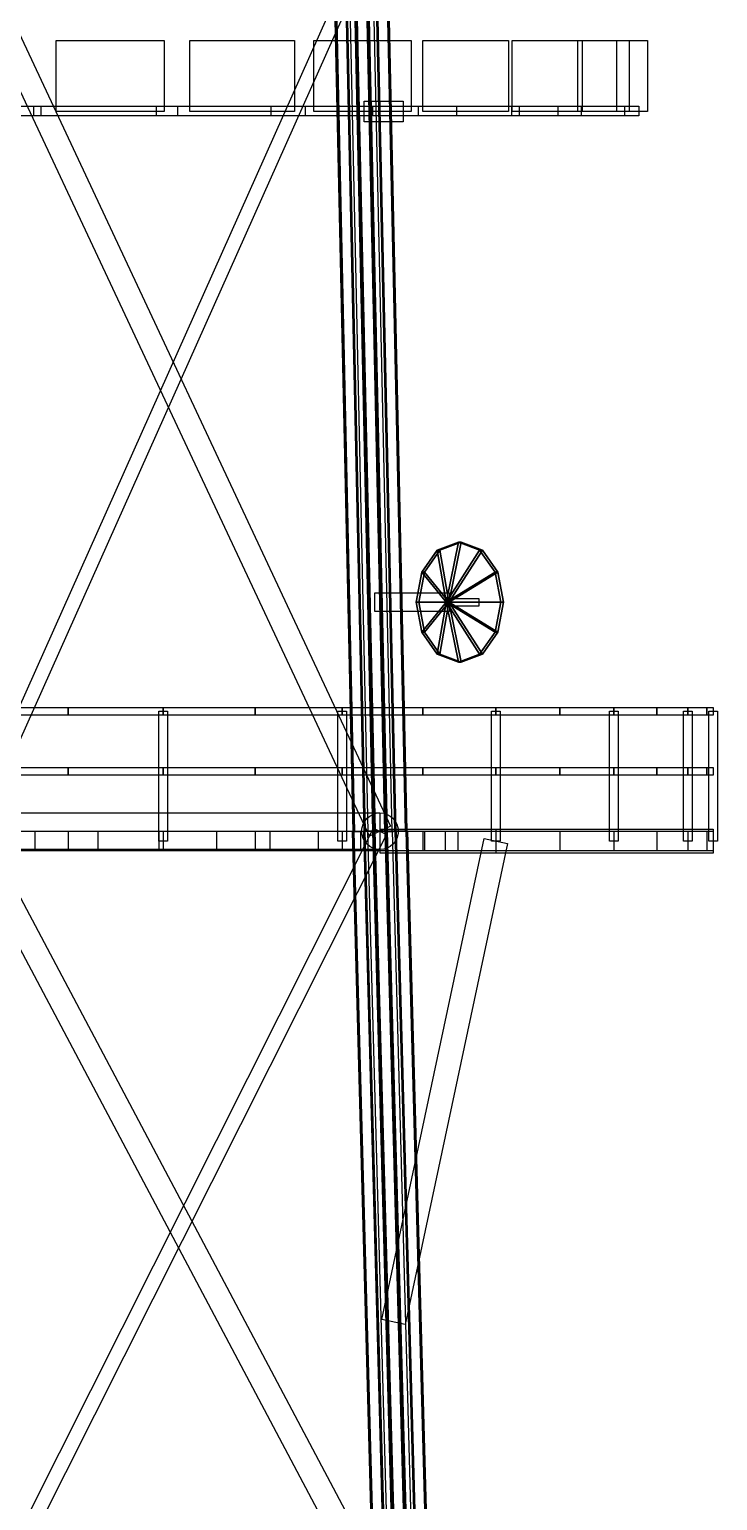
# Model space of a CAD drawing. Header units: millimetres. Extents: x -84906 to 117550, y -3000 to 338000.
# Drawn here: x 534 to 6840, y 224863 to 238352 of the extents above; entities that cross this region are included whole.
import ezdxf

# ---------------------------------------------------------------- set-up
doc = ezdxf.new("R2010")
doc.units = ezdxf.units.MM
for name, color, linetype, lineweight in [('D-STR-ANTN', 7, 'Continuous', 25), ('D-STR-DECK', 7, 'Continuous', 25), ('D-STR-STRC', 7, 'Continuous', 25)]:
    doc.layers.add(name, color=color, linetype=linetype, lineweight=lineweight)

msp = doc.modelspace()

# ---------------------------------------------------------------- linework, layer by layer
at = {"layer": 'D-STR-ANTN'}
for points in [[(779.5, 237600), (779.5, 238250), (1767.1, 238250), (1767.1, 237600)], [(779.5, 237600), (779.5, 238250), (1767.1, 238250), (1767.1, 237600)], [(2003.6, 237600), (2003.6, 238250), (2964.1, 238250), (2964.1, 237600)], [(2003.6, 237600), (2003.6, 238250), (2964.1, 238250), (2964.1, 237600)], [(3140.1, 237600), (3140.1, 238250), (4031.5, 238250), (4031.5, 237600)], [(3140.1, 237600), (3140.1, 238250), (4031.5, 238250), (4031.5, 237600)], [(4139.3, 237600), (4139.3, 238250), (4922.7, 238250), (4922.7, 237600)], [(4139.3, 237600), (4139.3, 238250), (4922.7, 238250), (4922.7, 237600)], [(4957.7, 237600), (4957.7, 238250), (5598.8, 238250), (5598.8, 237600)], [(4957.7, 237600), (4957.7, 238250), (5598.8, 238250), (5598.8, 237600)], [(5559.3, 237600), (5559.3, 238250), (6030.2, 238250), (6030.2, 237600)], [(5559.3, 237600), (5559.3, 238250), (6030.2, 238250), (6030.2, 237600)], [(5918, 237600), (5918, 238250), (6198, 238250), (6198, 237600)], [(5918, 237600), (5918, 238250), (6198, 238250), (6198, 237600)], [(3601.6, 237695), (3959.8, 237695), (3959.8, 237505), (3601.6, 237505)], [(3601.6, 237695), (3959.8, 237695), (3959.8, 237505), (3601.6, 237505)], [(-639.7, 237560), (-639.7, 237650), (639.7, 237650), (639.7, 237560)], [(-639.7, 237560), (-639.7, 237650), (639.7, 237650), (639.7, 237560)], [(574.9, 237560), (574.9, 237650), (1891.2, 237650), (1891.2, 237560)], [(574.9, 237560), (574.9, 237650), (1891.2, 237650), (1891.2, 237560)], [(1699.6, 237560), (1699.6, 237650), (3060, 237650), (3060, 237560)], [(1699.6, 237560), (1699.6, 237650), (3060, 237650), (3060, 237560)], [(2750, 237560), (2750, 237650), (4095.1, 237650), (4095.1, 237560)], [(2750, 237560), (2750, 237650), (4095.1, 237650), (4095.1, 237560)], [(3680.2, 237560), (3680.2, 237650), (4951.2, 237650), (4951.2, 237560)], [(3680.2, 237560), (3680.2, 237650), (4951.2, 237650), (4951.2, 237560)], [(4449.6, 237560), (4449.6, 237650), (5590.9, 237650), (5590.9, 237560)], [(4449.6, 237560), (4449.6, 237650), (5590.9, 237650), (5590.9, 237560)], [(5024.5, 237560), (5024.5, 237650), (5986.3, 237650), (5986.3, 237560)], [(5024.5, 237560), (5024.5, 237650), (5986.3, 237650), (5986.3, 237560)], [(5379.8, 237560), (5379.8, 237650), (6120, 237650), (6120, 237560)], [(5379.8, 237560), (5379.8, 237650), (6120, 237650), (6120, 237560)]]:
    msp.add_lwpolyline(points, close=True, dxfattribs=at)
at = {"layer": 'D-STR-DECK'}
for points in [[(4350.7, 233121.7), (4270.9, 233576.3), (4465.4, 233650), (4359.5, 233125)], [(4270.9, 233576.3), (4465.4, 233650), (4490.1, 233650), (4295.7, 233576.3)], [(4359.5, 233125), (4465.4, 233650), (4270.9, 233576.3), (4350.7, 233121.7)], [(4465.4, 233650), (4270.9, 233576.3), (4295.7, 233576.3), (4490.1, 233650)], [(4375.4, 233121.7), (4295.7, 233576.3), (4490.1, 233650), (4384.3, 233125)], [(4384.3, 233125), (4490.1, 233650), (4295.7, 233576.3), (4375.4, 233121.7)], [(4465.4, 233650), (4359.5, 233125), (4384.3, 233125), (4490.1, 233650)], [(4359.5, 233125), (4465.4, 233650), (4659.8, 233576.3), (4368.4, 233121.7)], [(4359.5, 233125), (4465.4, 233650), (4490.1, 233650), (4384.3, 233125)], [(4368.4, 233121.7), (4659.8, 233576.3), (4465.4, 233650), (4359.5, 233125)], [(4465.4, 233650), (4359.5, 233125), (4384.3, 233125), (4490.1, 233650)], [(4359.5, 233125), (4465.4, 233650), (4490.1, 233650), (4384.3, 233125)], [(4384.3, 233125), (4490.1, 233650), (4684.6, 233576.3), (4393.1, 233121.7)], [(4393.1, 233121.7), (4684.6, 233576.3), (4490.1, 233650), (4384.3, 233125)], [(4465.4, 233650), (4659.8, 233576.3), (4684.6, 233576.3), (4490.1, 233650)], [(4659.8, 233576.3), (4465.4, 233650), (4490.1, 233650), (4684.6, 233576.3)], [(4344.2, 233112.5), (4128.6, 233375), (4270.9, 233576.3), (4350.7, 233121.7)], [(4128.6, 233375), (4270.9, 233576.3), (4295.7, 233576.3), (4153.3, 233375)], [(4350.7, 233121.7), (4270.9, 233576.3), (4128.6, 233375), (4344.2, 233112.5)], [(4270.9, 233576.3), (4128.6, 233375), (4153.3, 233375), (4295.7, 233576.3)], [(4369, 233112.5), (4153.3, 233375), (4295.7, 233576.3), (4375.4, 233121.7)], [(4375.4, 233121.7), (4295.7, 233576.3), (4153.3, 233375), (4369, 233112.5)], [(4270.9, 233576.3), (4350.7, 233121.7), (4375.4, 233121.7), (4295.7, 233576.3)], [(4350.7, 233121.7), (4270.9, 233576.3), (4295.7, 233576.3), (4375.4, 233121.7)], [(4270.9, 233576.3), (4350.7, 233121.7), (4375.4, 233121.7), (4295.7, 233576.3)], [(4350.7, 233121.7), (4270.9, 233576.3), (4295.7, 233576.3), (4375.4, 233121.7)], [(4659.8, 233576.3), (4368.4, 233121.7), (4393.1, 233121.7), (4684.6, 233576.3)], [(4368.4, 233121.7), (4659.8, 233576.3), (4802.2, 233375), (4374.8, 233112.5)], [(4368.4, 233121.7), (4659.8, 233576.3), (4684.6, 233576.3), (4393.1, 233121.7)], [(4374.8, 233112.5), (4802.2, 233375), (4659.8, 233576.3), (4368.4, 233121.7)], [(4659.8, 233576.3), (4368.4, 233121.7), (4393.1, 233121.7), (4684.6, 233576.3)], [(4368.4, 233121.7), (4659.8, 233576.3), (4684.6, 233576.3), (4393.1, 233121.7)], [(4393.1, 233121.7), (4684.6, 233576.3), (4826.9, 233375), (4399.6, 233112.5)], [(4399.6, 233112.5), (4826.9, 233375), (4684.6, 233576.3), (4393.1, 233121.7)], [(4659.8, 233576.3), (4802.2, 233375), (4826.9, 233375), (4684.6, 233576.3)], [(4802.2, 233375), (4659.8, 233576.3), (4684.6, 233576.3), (4826.9, 233375)], [(4341.9, 233100), (4076.5, 233100), (4128.6, 233375), (4344.2, 233112.5)], [(4076.5, 233100), (4128.6, 233375), (4153.3, 233375), (4101.2, 233100)], [(4344.2, 233112.5), (4128.6, 233375), (4076.5, 233100), (4341.9, 233100)], [(4128.6, 233375), (4076.5, 233100), (4101.2, 233100), (4153.3, 233375)], [(4366.6, 233100), (4101.2, 233100), (4153.3, 233375), (4369, 233112.5)], [(4369, 233112.5), (4153.3, 233375), (4101.2, 233100), (4366.6, 233100)], [(4128.6, 233375), (4344.2, 233112.5), (4369, 233112.5), (4153.3, 233375)], [(4344.2, 233112.5), (4128.6, 233375), (4153.3, 233375), (4369, 233112.5)], [(4128.6, 233375), (4344.2, 233112.5), (4369, 233112.5), (4153.3, 233375)], [(4344.2, 233112.5), (4128.6, 233375), (4153.3, 233375), (4369, 233112.5)], [(4802.2, 233375), (4374.8, 233112.5), (4399.6, 233112.5), (4826.9, 233375)], [(4374.8, 233112.5), (4802.2, 233375), (4854.3, 233100), (4377.2, 233100)], [(4374.8, 233112.5), (4802.2, 233375), (4826.9, 233375), (4399.6, 233112.5)], [(4377.2, 233100), (4854.3, 233100), (4802.2, 233375), (4374.8, 233112.5)], [(4802.2, 233375), (4374.8, 233112.5), (4399.6, 233112.5), (4826.9, 233375)], [(4374.8, 233112.5), (4802.2, 233375), (4826.9, 233375), (4399.6, 233112.5)], [(4399.6, 233112.5), (4826.9, 233375), (4879, 233100), (4402, 233100)], [(4402, 233100), (4879, 233100), (4826.9, 233375), (4399.6, 233112.5)], [(4802.2, 233375), (4854.3, 233100), (4879, 233100), (4826.9, 233375)], [(4854.3, 233100), (4802.2, 233375), (4826.9, 233375), (4879, 233100)], [(3700.4, 233185), (4384.1, 233185), (4384.1, 233015), (3700.4, 233015)], [(3700.4, 233185), (4384.1, 233185), (4384.1, 233015), (3700.4, 233015)], [(4341.9, 233100), (4076.5, 233100), (4101.2, 233100), (4366.6, 233100)], [(4344.2, 233087.5), (4128.6, 232825), (4076.5, 233100), (4341.9, 233100)], [(4128.6, 232825), (4076.5, 233100), (4101.2, 233100), (4153.3, 232825)], [(4076.5, 233100), (4341.9, 233100), (4366.6, 233100), (4101.2, 233100)], [(4076.5, 233100), (4341.9, 233100), (4366.6, 233100), (4101.2, 233100)], [(4341.9, 233100), (4076.5, 233100), (4128.6, 232825), (4344.2, 233087.5)], [(4341.9, 233100), (4076.5, 233100), (4101.2, 233100), (4366.6, 233100)], [(4076.5, 233100), (4128.6, 232825), (4153.3, 232825), (4101.2, 233100)], [(4369, 233087.5), (4153.3, 232825), (4101.2, 233100), (4366.6, 233100)], [(4366.6, 233100), (4101.2, 233100), (4153.3, 232825), (4369, 233087.5)], [(4344.2, 233112.5), (4341.9, 233100), (4366.6, 233100), (4369, 233112.5)], [(4341.9, 233100), (4344.2, 233112.5), (4369, 233112.5), (4366.6, 233100)], [(4341.9, 233100), (4344.2, 233087.5), (4369, 233087.5), (4366.6, 233100)], [(4344.2, 233087.5), (4341.9, 233100), (4366.6, 233100), (4369, 233087.5)], [(4350.7, 233121.7), (4344.2, 233112.5), (4369, 233112.5), (4375.4, 233121.7)], [(4344.2, 233112.5), (4350.7, 233121.7), (4375.4, 233121.7), (4369, 233112.5)], [(4359.5, 233125), (4350.7, 233121.7), (4375.4, 233121.7), (4384.3, 233125)], [(4350.7, 233121.7), (4359.5, 233125), (4384.3, 233125), (4375.4, 233121.7)], [(4368.4, 233121.7), (4359.5, 233125), (4384.3, 233125), (4393.1, 233121.7)], [(4359.5, 233125), (4368.4, 233121.7), (4393.1, 233121.7), (4384.3, 233125)], [(4374.8, 233112.5), (4368.4, 233121.7), (4393.1, 233121.7), (4399.6, 233112.5)], [(4368.4, 233121.7), (4374.8, 233112.5), (4399.6, 233112.5), (4393.1, 233121.7)], [(4377.2, 233100), (4374.8, 233112.5), (4399.6, 233112.5), (4402, 233100)], [(4374.8, 233112.5), (4377.2, 233100), (4402, 233100), (4399.6, 233112.5)], [(4377.2, 233100), (4854.3, 233100), (4802.2, 232825), (4374.8, 233087.5)], [(4374.8, 233087.5), (4377.2, 233100), (4402, 233100), (4399.6, 233087.5)], [(4374.8, 233087.5), (4802.2, 232825), (4854.3, 233100), (4377.2, 233100)], [(4377.2, 233100), (4374.8, 233087.5), (4399.6, 233087.5), (4402, 233100)], [(4854.3, 233100), (4377.2, 233100), (4402, 233100), (4879, 233100)], [(4377.2, 233100), (4854.3, 233100), (4879, 233100), (4402, 233100)], [(4377.2, 233100), (4854.3, 233100), (4879, 233100), (4402, 233100)], [(4854.3, 233100), (4377.2, 233100), (4402, 233100), (4879, 233100)], [(4384.1, 233135), (4652.8, 233135), (4652.8, 233065), (4384.1, 233065)], [(4384.1, 233135), (4652.8, 233135), (4652.8, 233065), (4384.1, 233065)], [(4402, 233100), (4879, 233100), (4826.9, 232825), (4399.6, 233087.5)], [(4399.6, 233087.5), (4826.9, 232825), (4879, 233100), (4402, 233100)], [(4854.3, 233100), (4802.2, 232825), (4826.9, 232825), (4879, 233100)], [(4802.2, 232825), (4854.3, 233100), (4879, 233100), (4826.9, 232825)], [(4350.7, 233078.3), (4270.9, 232623.7), (4128.6, 232825), (4344.2, 233087.5)], [(4128.6, 232825), (4344.2, 233087.5), (4369, 233087.5), (4153.3, 232825)], [(4344.2, 233087.5), (4128.6, 232825), (4153.3, 232825), (4369, 233087.5)], [(4128.6, 232825), (4344.2, 233087.5), (4369, 233087.5), (4153.3, 232825)], [(4344.2, 233087.5), (4128.6, 232825), (4270.9, 232623.7), (4350.7, 233078.3)], [(4344.2, 233087.5), (4128.6, 232825), (4153.3, 232825), (4369, 233087.5)], [(4375.4, 233078.3), (4295.7, 232623.7), (4153.3, 232825), (4369, 233087.5)], [(4369, 233087.5), (4153.3, 232825), (4295.7, 232623.7), (4375.4, 233078.3)], [(4359.5, 233075), (4465.4, 232550), (4270.9, 232623.7), (4350.7, 233078.3)], [(4270.9, 232623.7), (4350.7, 233078.3), (4375.4, 233078.3), (4295.7, 232623.7)], [(4350.7, 233078.3), (4270.9, 232623.7), (4295.7, 232623.7), (4375.4, 233078.3)], [(4270.9, 232623.7), (4350.7, 233078.3), (4375.4, 233078.3), (4295.7, 232623.7)], [(4350.7, 233078.3), (4270.9, 232623.7), (4465.4, 232550), (4359.5, 233075)], [(4350.7, 233078.3), (4270.9, 232623.7), (4295.7, 232623.7), (4375.4, 233078.3)], [(4384.3, 233075), (4490.1, 232550), (4295.7, 232623.7), (4375.4, 233078.3)], [(4375.4, 233078.3), (4295.7, 232623.7), (4490.1, 232550), (4384.3, 233075)], [(4344.2, 233087.5), (4350.7, 233078.3), (4375.4, 233078.3), (4369, 233087.5)], [(4350.7, 233078.3), (4344.2, 233087.5), (4369, 233087.5), (4375.4, 233078.3)], [(4350.7, 233078.3), (4359.5, 233075), (4384.3, 233075), (4375.4, 233078.3)], [(4359.5, 233075), (4350.7, 233078.3), (4375.4, 233078.3), (4384.3, 233075)], [(4368.4, 233078.3), (4659.8, 232623.7), (4465.4, 232550), (4359.5, 233075)], [(4359.5, 233075), (4368.4, 233078.3), (4393.1, 233078.3), (4384.3, 233075)], [(4359.5, 233075), (4465.4, 232550), (4659.8, 232623.7), (4368.4, 233078.3)], [(4368.4, 233078.3), (4359.5, 233075), (4384.3, 233075), (4393.1, 233078.3)], [(4465.4, 232550), (4359.5, 233075), (4384.3, 233075), (4490.1, 232550)], [(4359.5, 233075), (4465.4, 232550), (4490.1, 232550), (4384.3, 233075)], [(4465.4, 232550), (4359.5, 233075), (4384.3, 233075), (4490.1, 232550)], [(4359.5, 233075), (4465.4, 232550), (4490.1, 232550), (4384.3, 233075)], [(4374.8, 233087.5), (4802.2, 232825), (4659.8, 232623.7), (4368.4, 233078.3)], [(4368.4, 233078.3), (4374.8, 233087.5), (4399.6, 233087.5), (4393.1, 233078.3)], [(4368.4, 233078.3), (4659.8, 232623.7), (4802.2, 232825), (4374.8, 233087.5)], [(4374.8, 233087.5), (4368.4, 233078.3), (4393.1, 233078.3), (4399.6, 233087.5)], [(4659.8, 232623.7), (4368.4, 233078.3), (4393.1, 233078.3), (4684.6, 232623.7)], [(4368.4, 233078.3), (4659.8, 232623.7), (4684.6, 232623.7), (4393.1, 233078.3)], [(4659.8, 232623.7), (4368.4, 233078.3), (4393.1, 233078.3), (4684.6, 232623.7)], [(4368.4, 233078.3), (4659.8, 232623.7), (4684.6, 232623.7), (4393.1, 233078.3)], [(4802.2, 232825), (4374.8, 233087.5), (4399.6, 233087.5), (4826.9, 232825)], [(4374.8, 233087.5), (4802.2, 232825), (4826.9, 232825), (4399.6, 233087.5)], [(4802.2, 232825), (4374.8, 233087.5), (4399.6, 233087.5), (4826.9, 232825)], [(4374.8, 233087.5), (4802.2, 232825), (4826.9, 232825), (4399.6, 233087.5)], [(4393.1, 233078.3), (4684.6, 232623.7), (4490.1, 232550), (4384.3, 233075)], [(4384.3, 233075), (4490.1, 232550), (4684.6, 232623.7), (4393.1, 233078.3)], [(4399.6, 233087.5), (4826.9, 232825), (4684.6, 232623.7), (4393.1, 233078.3)], [(4393.1, 233078.3), (4684.6, 232623.7), (4826.9, 232825), (4399.6, 233087.5)], [(4270.9, 232623.7), (4128.6, 232825), (4153.3, 232825), (4295.7, 232623.7)], [(4128.6, 232825), (4270.9, 232623.7), (4295.7, 232623.7), (4153.3, 232825)], [(4802.2, 232825), (4659.8, 232623.7), (4684.6, 232623.7), (4826.9, 232825)], [(4659.8, 232623.7), (4802.2, 232825), (4826.9, 232825), (4684.6, 232623.7)], [(4465.4, 232550), (4270.9, 232623.7), (4295.7, 232623.7), (4490.1, 232550)], [(4270.9, 232623.7), (4465.4, 232550), (4490.1, 232550), (4295.7, 232623.7)], [(4659.8, 232623.7), (4465.4, 232550), (4490.1, 232550), (4684.6, 232623.7)], [(4465.4, 232550), (4659.8, 232623.7), (4684.6, 232623.7), (4490.1, 232550)], [(887.6, 232065), (0, 232065), (0, 232135), (887.6, 232135)], [(0, 232135), (887.6, 232135), (887.6, 232065), (0, 232065)], [(1760, 232065), (887.6, 232065), (887.6, 232135), (1760, 232135)], [(887.6, 232135), (1760, 232135), (1760, 232065), (887.6, 232065)], [(1720, 230910), (1720, 232100), (1800, 232100), (1800, 230910)], [(1720, 230910), (1720, 232100), (1800, 232100), (1800, 230910)], [(2602.2, 232065), (1760, 232065), (1760, 232135), (2602.2, 232135)], [(1760, 232135), (2602.2, 232135), (2602.2, 232065), (1760, 232065)], [(3400, 232065), (2602.2, 232065), (2602.2, 232135), (3400, 232135)], [(2602.2, 232135), (3400, 232135), (3400, 232065), (2602.2, 232065)], [(3360, 230910), (3360, 232100), (3440, 232100), (3440, 230910)], [(3360, 230910), (3360, 232100), (3440, 232100), (3440, 230910)], [(4139.6, 232065), (3400, 232065), (3400, 232135), (4139.6, 232135)], [(3400, 232135), (4139.6, 232135), (4139.6, 232065), (3400, 232065)], [(4808.3, 232065), (4139.6, 232065), (4139.6, 232135), (4808.3, 232135)], [(4139.6, 232135), (4808.3, 232135), (4808.3, 232065), (4139.6, 232065)], [(4768.3, 230910), (4768.3, 232100), (4848.3, 232100), (4848.3, 230910)], [(4768.3, 230910), (4768.3, 232100), (4848.3, 232100), (4848.3, 230910)], [(5394.8, 232065), (4808.3, 232065), (4808.3, 232135), (5394.8, 232135)], [(4808.3, 232135), (5394.8, 232135), (5394.8, 232065), (4808.3, 232065)], [(5889, 232065), (5394.8, 232065), (5394.8, 232135), (5889, 232135)], [(5394.8, 232135), (5889, 232135), (5889, 232065), (5394.8, 232065)], [(5849, 230910), (5849, 232100), (5929, 232100), (5929, 230910)], [(5849, 230910), (5849, 232100), (5929, 232100), (5929, 230910)], [(6282.4, 232065), (5889, 232065), (5889, 232135), (6282.4, 232135)], [(5889, 232135), (6282.4, 232135), (6282.4, 232065), (5889, 232065)], [(6568.3, 232065), (6282.4, 232065), (6282.4, 232135), (6568.3, 232135)], [(6282.4, 232135), (6568.3, 232135), (6568.3, 232065), (6282.4, 232065)], [(6528.3, 230910), (6528.3, 232100), (6608.3, 232100), (6608.3, 230910)], [(6528.3, 230910), (6528.3, 232100), (6608.3, 232100), (6608.3, 230910)], [(6741.8, 232065), (6568.3, 232065), (6568.3, 232135), (6741.8, 232135)], [(6568.3, 232135), (6741.8, 232135), (6741.8, 232065), (6568.3, 232065)], [(6800, 232065), (6741.8, 232065), (6741.8, 232135), (6800, 232135)], [(6741.8, 232135), (6800, 232135), (6800, 232065), (6741.8, 232065)], [(6760, 230910), (6760, 232100), (6840, 232100), (6840, 230910)], [(887.6, 231515), (0, 231515), (0, 231585), (887.6, 231585)], [(0, 231585), (887.6, 231585), (887.6, 231515), (0, 231515)], [(1760, 231515), (887.6, 231515), (887.6, 231585), (1760, 231585)], [(887.6, 231585), (1760, 231585), (1760, 231515), (887.6, 231515)], [(2602.2, 231515), (1760, 231515), (1760, 231585), (2602.2, 231585)], [(1760, 231585), (2602.2, 231585), (2602.2, 231515), (1760, 231515)], [(3400, 231515), (2602.2, 231515), (2602.2, 231585), (3400, 231585)], [(2602.2, 231585), (3400, 231585), (3400, 231515), (2602.2, 231515)], [(4139.6, 231515), (3400, 231515), (3400, 231585), (4139.6, 231585)], [(3400, 231585), (4139.6, 231585), (4139.6, 231515), (3400, 231515)], [(4808.3, 231515), (4139.6, 231515), (4139.6, 231585), (4808.3, 231585)], [(4139.6, 231585), (4808.3, 231585), (4808.3, 231515), (4139.6, 231515)], [(5394.8, 231515), (4808.3, 231515), (4808.3, 231585), (5394.8, 231585)], [(4808.3, 231585), (5394.8, 231585), (5394.8, 231515), (4808.3, 231515)], [(5889, 231515), (5394.8, 231515), (5394.8, 231585), (5889, 231585)], [(5394.8, 231585), (5889, 231585), (5889, 231515), (5394.8, 231515)], [(6282.4, 231515), (5889, 231515), (5889, 231585), (6282.4, 231585)], [(5889, 231585), (6282.4, 231585), (6282.4, 231515), (5889, 231515)], [(6568.3, 231515), (6282.4, 231515), (6282.4, 231585), (6568.3, 231585)], [(6282.4, 231585), (6568.3, 231585), (6568.3, 231515), (6282.4, 231515)], [(6741.8, 231515), (6568.3, 231515), (6568.3, 231585), (6741.8, 231585)], [(6568.3, 231585), (6741.8, 231585), (6741.8, 231515), (6568.3, 231515)], [(6800, 231515), (6741.8, 231515), (6741.8, 231585), (6800, 231585)], [(6741.8, 231585), (6800, 231585), (6800, 231515), (6741.8, 231515)], [(0, 230820), (0, 231000), (887.6, 231000), (887.6, 230820)], [(0, 230820), (0, 231000), (887.6, 231000), (887.6, 230820)], [(587.4, 230820), (587.4, 231000), (1760, 231000), (1760, 230820)], [(587.4, 230820), (587.4, 231000), (1760, 231000), (1760, 230820)], [(1164.7, 230820), (1164.7, 231000), (2602.2, 231000), (2602.2, 230820)], [(1164.7, 230820), (1164.7, 231000), (2602.2, 231000), (2602.2, 230820)], [(1722.1, 230820), (1722.1, 231000), (3400, 231000), (3400, 230820)], [(1722.1, 230820), (1722.1, 231000), (3400, 231000), (3400, 230820)], [(2250, 230820), (2250, 231000), (4139.6, 231000), (4139.6, 230820)], [(2250, 230820), (2250, 231000), (4139.6, 231000), (4139.6, 230820)], [(2739.4, 230820), (2739.4, 231000), (4808.3, 231000), (4808.3, 230820)], [(2739.4, 230820), (2739.4, 231000), (4808.3, 231000), (4808.3, 230820)], [(3182, 230820), (3182, 231000), (5394.8, 231000), (5394.8, 230820)], [(3182, 230820), (3182, 231000), (5394.8, 231000), (5394.8, 230820)], [(3570.1, 230820), (3570.1, 231000), (5889, 231000), (5889, 230820)], [(3570.1, 230820), (3570.1, 231000), (5889, 231000), (5889, 230820)], [(3749, 231020), (4808.3, 231020), (4808.3, 230800), (3749, 230800)], [(3749, 231020), (4808.3, 231020), (4808.3, 230800), (3749, 230800)], [(3749, 231020), (6800, 231020), (6800, 230800), (3749, 230800)], [(3897.1, 230820), (3897.1, 231000), (6282.4, 231000), (6282.4, 230820)], [(3897.1, 230820), (3897.1, 231000), (6282.4, 231000), (6282.4, 230820)], [(4157.5, 230820), (4157.5, 231000), (6568.3, 231000), (6568.3, 230820)], [(4157.5, 230820), (4157.5, 231000), (6568.3, 231000), (6568.3, 230820)], [(4346.7, 230820), (4346.7, 231000), (6741.8, 231000), (6741.8, 230820)], [(4346.7, 230820), (4346.7, 231000), (6741.8, 231000), (6741.8, 230820)], [(4461.5, 230820), (4461.5, 231000), (6800, 231000), (6800, 230820)], [(4461.5, 230820), (4461.5, 231000), (6800, 231000), (6800, 230820)], [(3761.8, 226522.9), (4700.7, 230932.9), (4915.9, 230887.1), (3977, 226477.1)], [(3761.8, 226522.9), (4700.7, 230932.9), (4915.9, 230887.1), (3977, 226477.1)]]:
    msp.add_lwpolyline(points, close=True, dxfattribs=at)
at = {"layer": 'D-STR-STRC'}
for points in [[(97.4, 239045.6), (3844, 231045.6), (3649.1, 230954.4), (-97.4, 238954.4)], [(3649.1, 230954.4), (-97.4, 238954.4), (97.4, 239045.6), (3844, 231045.6)], [(-59, 231026.3), (3511.9, 239026.3), (3629.9, 238973.7), (59, 230973.7)], [(3629.9, 238973.7), (59, 230973.7), (-59, 231026.3), (3511.9, 239026.3)], [(3500.1, 230995.9), (3688.7, 231004.1), (3513, 239004.1), (3324.4, 238995.9)], [(3688.7, 231004.1), (3500.1, 230995.9), (3324.4, 238995.9), (3513, 239004.1)], [(3512.8, 230995.9), (3500.1, 230995.9), (3324.4, 238995.9), (3337.2, 238995.9)], [(3500.1, 230995.9), (3512.8, 230995.9), (3337.2, 238995.9), (3324.4, 238995.9)], [(3602.2, 230999.8), (3512.8, 230995.9), (3337.2, 238995.9), (3426.5, 238999.8)], [(3512.8, 230995.9), (3602.2, 230999.8), (3426.5, 238999.8), (3337.2, 238995.9)], [(3881, 230999.8), (3602.2, 230999.8), (3426.5, 238999.8), (3705.4, 238999.8)], [(3602.2, 230999.8), (3881, 230999.8), (3705.4, 238999.8), (3426.5, 238999.8)], [(3701.4, 231004.1), (3612.1, 231000.2), (3436.4, 239000.2), (3525.8, 239004.1)], [(3612.1, 231000.2), (3701.4, 231004.1), (3525.8, 239004.1), (3436.4, 239000.2)], [(3612.1, 231000.2), (3890.9, 231000.2), (3715.3, 239000.2), (3436.4, 239000.2)], [(3890.9, 231000.2), (3612.1, 231000.2), (3436.4, 239000.2), (3715.3, 239000.2)], [(3639, 230997.6), (3463.3, 238997.6), (3678.5, 239002.4), (3854.1, 231002.4)], [(3678.5, 239002.4), (3854.1, 231002.4), (3639, 230997.6), (3463.3, 238997.6)], [(3682, 230998.6), (3506.4, 238998.6), (3635.4, 239001.4), (3811.1, 231001.4)], [(3635.4, 239001.4), (3811.1, 231001.4), (3682, 230998.6), (3506.4, 238998.6)], [(3688.7, 231004.1), (3701.4, 231004.1), (3525.8, 239004.1), (3513, 239004.1)], [(3701.4, 231004.1), (3688.7, 231004.1), (3513, 239004.1), (3525.8, 239004.1)], [(3791.7, 230995.9), (3881, 230999.8), (3705.4, 238999.8), (3616, 238995.9)], [(3881, 230999.8), (3791.7, 230995.9), (3616, 238995.9), (3705.4, 238999.8)], [(3804.4, 230995.9), (3791.7, 230995.9), (3616, 238995.9), (3628.8, 238995.9)], [(3791.7, 230995.9), (3804.4, 230995.9), (3628.8, 238995.9), (3616, 238995.9)], [(3993, 231004.1), (3804.4, 230995.9), (3628.8, 238995.9), (3817.4, 239004.1)], [(3804.4, 230995.9), (3993, 231004.1), (3817.4, 239004.1), (3628.8, 238995.9)], [(3890.9, 231000.2), (3980.3, 231004.1), (3804.6, 239004.1), (3715.3, 239000.2)], [(3980.3, 231004.1), (3890.9, 231000.2), (3715.3, 239000.2), (3804.6, 239004.1)], [(3980.3, 231004.1), (3993, 231004.1), (3817.4, 239004.1), (3804.6, 239004.1)], [(3993, 231004.1), (3980.3, 231004.1), (3804.6, 239004.1), (3817.4, 239004.1)], [(-3746.5, 231168.2), (3746.5, 231168.2), (3746.5, 230831.8), (-3746.5, 230831.8)], [(3746.5, 230831.8), (-3746.5, 230831.8), (-3746.5, 231168.2), (3746.5, 231168.2)], [(97.7, 231051.8), (4047.7, 223601.8), (3852.3, 223498.2), (-97.7, 230948.2)], [(3852.3, 223498.2), (-97.7, 230948.2), (97.7, 231051.8), (4047.7, 223601.8)], [(-59.3, 223579.8), (3687.3, 231029.8), (3805.8, 230970.2), (59.3, 223520.2)], [(3805.8, 230970.2), (59.3, 223520.2), (-59.3, 223579.8), (3687.3, 231029.8)], [(3493.3, 230994.7), (3687, 231005.3), (3699.8, 231005.3), (3607.8, 231000.3), (3895.1, 231000.3), (3987.1, 231005.3), (3999.8, 231005.3), (3806, 230994.7), (3793.3, 230994.7), (3885.3, 230999.7), (3597.9, 230999.7), (3506, 230994.7)], [(3696.7, 223544.7), (3890.5, 223555.3), (3687, 231005.3), (3493.3, 230994.7)], [(3806, 230994.7), (3999.8, 231005.3), (3987.1, 231005.3), (3895.1, 231000.3), (3607.8, 231000.3), (3699.8, 231005.3), (3687, 231005.3), (3493.3, 230994.7), (3506, 230994.7), (3597.9, 230999.7), (3885.3, 230999.7), (3793.3, 230994.7)], [(3890.5, 223555.3), (3696.7, 223544.7), (3493.3, 230994.7), (3687, 231005.3)], [(3709.5, 223544.7), (3696.7, 223544.7), (3493.3, 230994.7), (3506, 230994.7)], [(3696.7, 223544.7), (3709.5, 223544.7), (3506, 230994.7), (3493.3, 230994.7)], [(3500.1, 230995.9), (3688.7, 231004.1), (3701.4, 231004.1), (3612.1, 231000.2), (3890.9, 231000.2), (3980.3, 231004.1), (3993, 231004.1), (3804.4, 230995.9), (3791.7, 230995.9), (3881, 230999.8), (3602.2, 230999.8), (3512.8, 230995.9)], [(3804.4, 230995.9), (3993, 231004.1), (3980.3, 231004.1), (3890.9, 231000.2), (3612.1, 231000.2), (3701.4, 231004.1), (3688.7, 231004.1), (3500.1, 230995.9), (3512.8, 230995.9), (3602.2, 230999.8), (3881, 230999.8), (3791.7, 230995.9)], [(3801.4, 223549.7), (3709.5, 223544.7), (3506, 230994.7), (3597.9, 230999.7)], [(3709.5, 223544.7), (3801.4, 223549.7), (3597.9, 230999.7), (3506, 230994.7)], [(4088.7, 223549.7), (3801.4, 223549.7), (3597.9, 230999.7), (3885.3, 230999.7)], [(3801.4, 223549.7), (4088.7, 223549.7), (3885.3, 230999.7), (3597.9, 230999.7)], [(3903.2, 223555.3), (3811.3, 223550.3), (3607.8, 231000.3), (3699.8, 231005.3)], [(3811.3, 223550.3), (3903.2, 223555.3), (3699.8, 231005.3), (3607.8, 231000.3)], [(3811.3, 223550.3), (4098.6, 223550.3), (3895.1, 231000.3), (3607.8, 231000.3)], [(4098.6, 223550.3), (3811.3, 223550.3), (3607.8, 231000.3), (3895.1, 231000.3)], [(3839.5, 223547), (3636, 230997), (3857.1, 231003), (4060.5, 223553)], [(3857.1, 231003), (4060.5, 223553), (3839.5, 223547), (3636, 230997)], [(3883.7, 223548.2), (3680.2, 230998.2), (3812.9, 231001.8), (4016.3, 223551.8)], [(3812.9, 231001.8), (4016.3, 223551.8), (3883.7, 223548.2), (3680.2, 230998.2)], [(3890.5, 223555.3), (3903.2, 223555.3), (3699.8, 231005.3), (3687, 231005.3)], [(3903.2, 223555.3), (3890.5, 223555.3), (3687, 231005.3), (3699.8, 231005.3)], [(3996.8, 223544.7), (4088.7, 223549.7), (3885.3, 230999.7), (3793.3, 230994.7)], [(4088.7, 223549.7), (3996.8, 223544.7), (3793.3, 230994.7), (3885.3, 230999.7)], [(4009.5, 223544.7), (3996.8, 223544.7), (3793.3, 230994.7), (3806, 230994.7)], [(3996.8, 223544.7), (4009.5, 223544.7), (3806, 230994.7), (3793.3, 230994.7)], [(4203.3, 223555.3), (4009.5, 223544.7), (3806, 230994.7), (3999.8, 231005.3)], [(4009.5, 223544.7), (4203.3, 223555.3), (3999.8, 231005.3), (3806, 230994.7)], [(4098.6, 223550.3), (4190.5, 223555.3), (3987.1, 231005.3), (3895.1, 231000.3)], [(4190.5, 223555.3), (4098.6, 223550.3), (3895.1, 231000.3), (3987.1, 231005.3)], [(4190.5, 223555.3), (4203.3, 223555.3), (3999.8, 231005.3), (3987.1, 231005.3)], [(4203.3, 223555.3), (4190.5, 223555.3), (3987.1, 231005.3), (3999.8, 231005.3)]]:
    msp.add_lwpolyline(points, close=True, dxfattribs=at)
msp.add_circle((3746.5, 231000), 168.2, dxfattribs=at)

doc.saveas('drawing.dxf')
